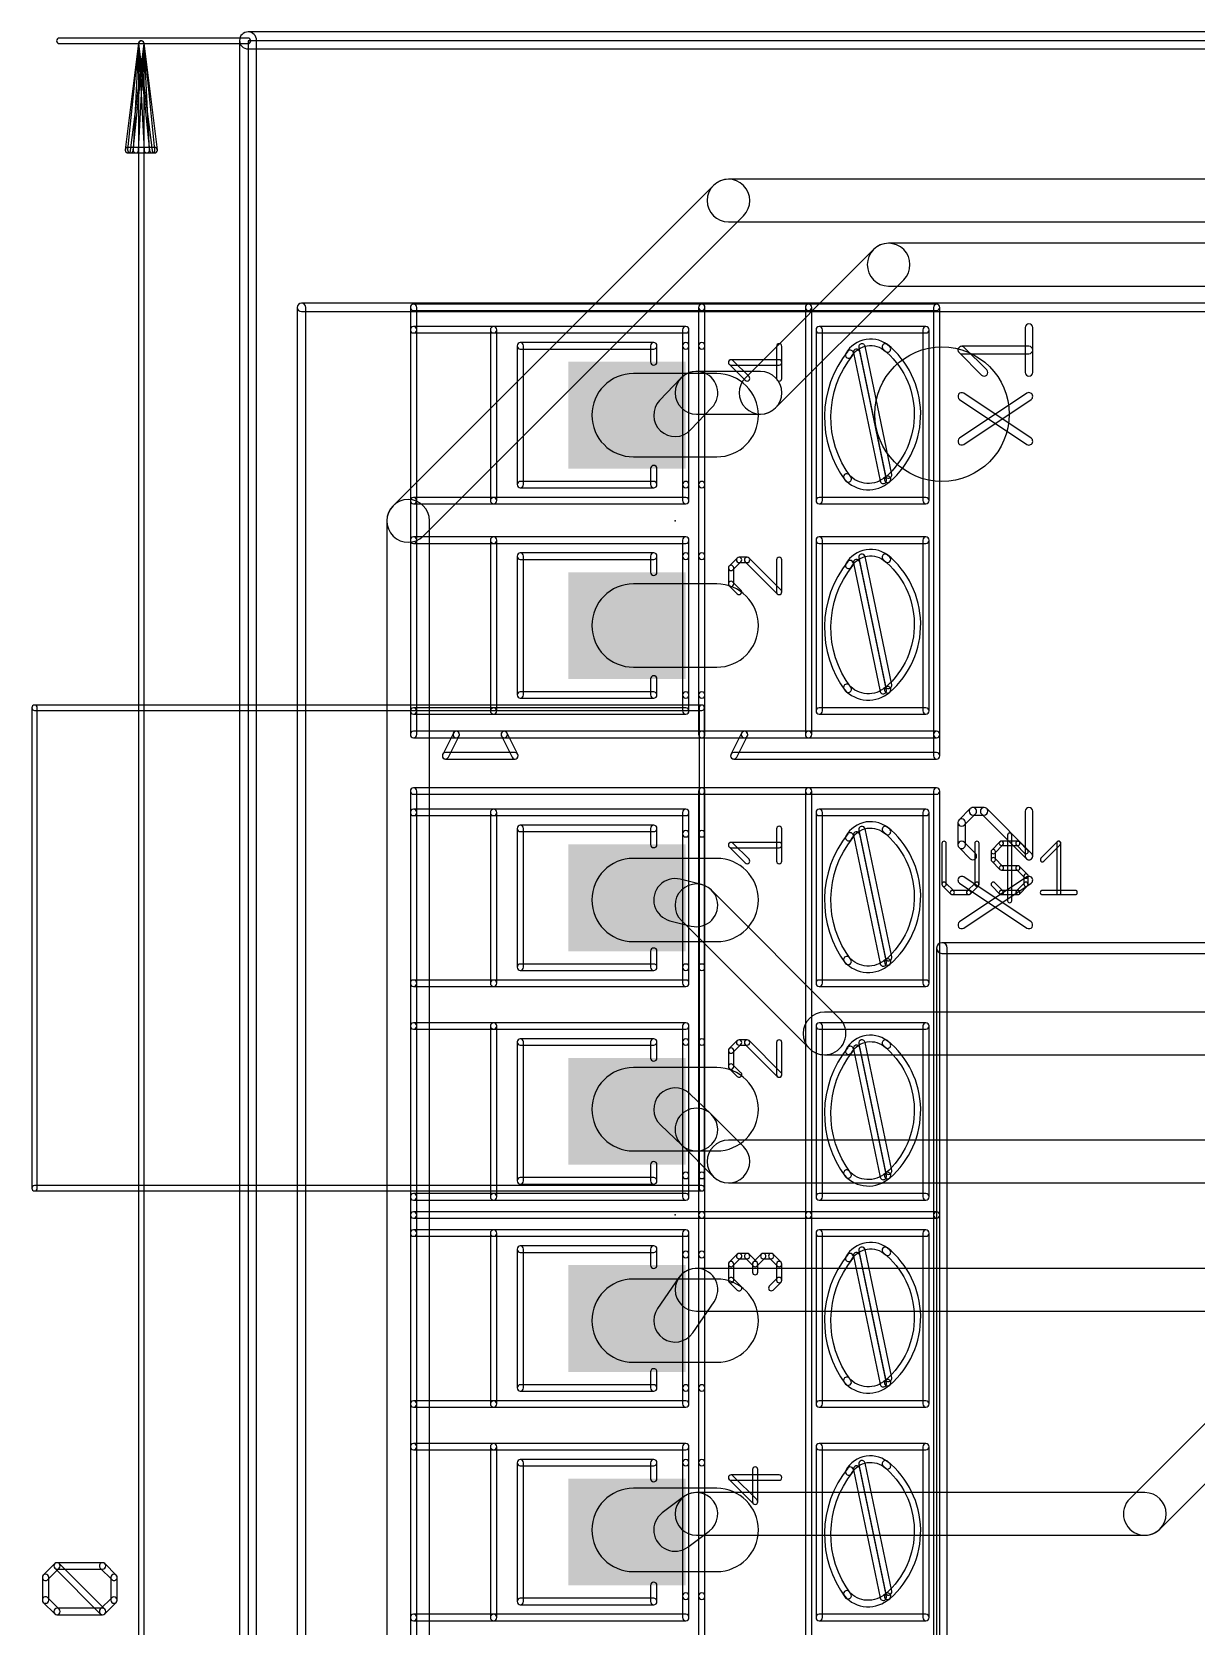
# Model space of a CAD drawing. Extents: x -5 to 106, y -6 to 80.
# Drawn here: x -5.14 to 22.56, y 42.29 to 80.21 of the extents above; entities that cross this region are included whole.
import ezdxf

# ---------------------------------------------------------------- set-up
doc = ezdxf.new("R2010")
doc.units = 0
for name, color, linetype in [('16', 174, 'CONTINUOUS'), ('17', 94, 'CONTINUOUS'), ('20', 178, 'CONTINUOUS'), ('21', 250, 'CONTINUOUS'), ('23', 178, 'CONTINUOUS'), ('25', 250, 'CONTINUOUS'), ('51', 250, 'CONTINUOUS')]:
    doc.layers.add(name, color=color, linetype=linetype)

# ---------------------------------------------------------------- blocks, each defined once
blk = doc.blocks.new('RECT')
blk.add_solid([(-0.5, -0.5), (0.5, -0.5), (-0.5, 0.5), (0.5, 0.5)])
blk = doc.blocks.new('LONGP100')
blk.add_lwpolyline([(-0.5, -0.5), (0.5, -0.5, 1), (0.5, 0.5), (-0.5, 0.5, 1)], format="xyb", close=True)

msp = doc.modelspace()

# ---------------------------------------------------------------- linework, layer by layer
at = {"layer": '16'}
for points in [[(0, 79.8068), (105.41, 79.8068, 1), (105.41, 80.2132), (0, 80.2132, 1)], [(0.2032, 0), (0.2032, 80.01, 1), (-0.2032, 80.01), (-0.2032, 0, 1)], [(11.0708, 76.5592), (3.4508, 68.9392, 1), (4.1692, 68.2208), (11.7892, 75.8408, 1)], [(44.958, 76.708), (11.43, 76.708, 1), (11.43, 75.692), (44.958, 75.692, 1)], [(14.8808, 75.0352), (11.8328, 71.9872, 1), (12.5512, 71.2688), (15.5992, 74.3168, 1)], [(42.672, 75.184), (15.24, 75.184, 1), (15.24, 74.168), (42.672, 74.168, 1)], [(10.3001, 71.9783), (9.7921, 71.4449, 1), (10.5279, 70.7443), (11.0359, 71.2777, 1)], [(12.192, 72.136), (10.668, 72.136, 1), (10.668, 71.12), (12.192, 71.12, 1)], [(3.302, 68.58), (3.302, 18.288, 1), (4.318, 18.288), (4.318, 68.58, 1)], [(10.7912, 59.9288), (10.2832, 60.0558, 1), (10.0368, 59.0702), (10.5448, 58.9432, 1)], [(10.3088, 59.0768), (13.3568, 56.0288, 1), (14.0752, 56.7472), (11.0272, 59.7952, 1)], [(13.716, 55.88), (23.622, 55.88, 1), (23.622, 56.896), (13.716, 56.896, 1)], [(21.6952, 44.5988), (31.6012, 54.5048, 1), (30.8828, 55.2232), (20.9768, 45.3172, 1)], [(11.0179, 54.4703), (10.5099, 54.9529, 1), (9.8101, 54.2163), (10.3181, 53.7337, 1)], [(10.3088, 53.7428), (11.0708, 52.9808, 1), (11.7892, 53.6992), (11.0272, 54.4612, 1)], [(11.43, 52.832), (24.384, 52.832, 1), (24.384, 53.848), (11.43, 53.848, 1)], [(10.2498, 50.5804), (9.7418, 49.8438, 1), (10.5782, 49.267), (11.0862, 50.0036, 1)], [(10.668, 49.784), (24.384, 49.784, 1), (24.384, 50.8), (10.668, 50.8, 1)], [(10.3632, 45.3644), (9.8552, 44.9834, 1), (10.4648, 44.1706), (10.9728, 44.5516, 1)], [(10.668, 44.45), (21.336, 44.45, 1), (21.336, 45.466), (10.668, 45.466, 1)]]:
    msp.add_lwpolyline(points, format="xyb", close=True, dxfattribs=at)
at = {"layer": '20'}
for p, q in [((105.08, 80), (0, 80)), ((0, 80), (0, 0))]:
    msp.add_line(p, q, dxfattribs=at)
for points in [[(0, 80.065), (-4.49, 80.065, 1), (-4.49, 79.935), (0, 79.935, 1)], [(-2.6045, 79.9431), (-2.9237, 77.4081, 1), (-2.7947, 77.3919), (-2.4755, 79.9269, 1)], [(-2.6047, 79.9416), (-2.8647, 77.4066, 1), (-2.7353, 77.3934), (-2.4753, 79.9284, 1)], [(-2.6049, 79.9383), (-2.7349, 77.4033, 1), (-2.6051, 77.3967), (-2.4751, 79.9317, 1)], [(-2.475, 0.065), (-2.475, 79.935, 1), (-2.605, 79.935), (-2.605, 0.065, 1)], [(-2.1563, 77.4081), (-2.4755, 79.9431, 1), (-2.6045, 79.9269), (-2.2853, 77.3919, 1)], [(-2.3451, 77.4033), (-2.4751, 79.9383, 1), (-2.6049, 79.9317), (-2.4749, 77.3967, 1)], [(-2.2153, 77.4066), (-2.4753, 79.9416, 1), (-2.6047, 79.9284), (-2.3447, 77.3934, 1)], [(-2.8592, 77.335), (-2.2208, 77.335, 1), (-2.2208, 77.465), (-2.8592, 77.465, 1)], [(-4.7638, 43.3972), (-4.4926, 43.6683, 1), (-4.6004, 43.7761), (-4.8716, 43.5049, 1)], [(-4.5465, 43.646), (-3.4619, 43.646, 1), (-3.4619, 43.7984), (-4.5465, 43.7984, 1)], [(-3.408, 42.6914), (-4.4926, 43.7761, 1), (-4.6004, 43.6683), (-3.5157, 42.5837, 1)], [(-3.5157, 43.6683), (-3.2446, 43.3972, 1), (-3.1368, 43.5049), (-3.408, 43.7761, 1)], [(-4.7415, 42.9087), (-4.7415, 43.4511, 1), (-4.8939, 43.4511), (-4.8939, 42.9087, 1)], [(-3.2669, 43.4511), (-3.2669, 42.9087, 1), (-3.1145, 42.9087), (-3.1145, 43.4511, 1)], [(-4.4926, 42.6914), (-4.7638, 42.9626, 1), (-4.8716, 42.8548), (-4.6004, 42.5837, 1)], [(-3.2446, 42.9626), (-3.5157, 42.6914, 1), (-3.408, 42.5837), (-3.1368, 42.8548, 1)], [(-3.4619, 42.7138), (-4.5465, 42.7138, 1), (-4.5465, 42.5614), (-3.4619, 42.5614, 1)]]:
    msp.add_lwpolyline(points, format="xyb", close=True, dxfattribs=at)
msp.add_circle((16.51, 71.12), 1.6, dxfattribs=at)
at = {"layer": '21'}
for points in [[(3.8608, 73.66), (3.8608, 73.1266, 1), (4.0132, 73.1266), (4.0132, 73.66, 1)], [(3.937, 73.5838), (10.795, 73.5838, 1), (10.795, 73.7362), (3.937, 73.7362, 1)], [(10.795, 73.5838), (13.335, 73.5838, 1), (13.335, 73.7362), (10.795, 73.7362, 1)], [(10.7188, 73.66), (10.7188, 72.7456, 1), (10.8712, 72.7456), (10.8712, 73.66, 1)], [(13.2588, 73.66), (13.2588, 63.5, 1), (13.4112, 63.5), (13.4112, 73.66, 1)], [(13.335, 73.5838), (16.383, 73.5838, 1), (16.383, 73.7362), (13.335, 73.7362, 1)], [(16.4592, 63.5), (16.4592, 73.66, 1), (16.3068, 73.66), (16.3068, 63.5, 1)], [(3.8608, 73.1266), (3.8608, 69.0626, 1), (4.0132, 69.0626), (4.0132, 73.1266, 1)], [(5.842, 73.2028), (3.937, 73.2028, 1), (3.937, 73.0504), (5.842, 73.0504, 1)], [(10.414, 73.2028), (5.842, 73.2028, 1), (5.842, 73.0504), (10.414, 73.0504, 1)], [(5.9182, 69.0626), (5.9182, 73.1266, 1), (5.7658, 73.1266), (5.7658, 69.0626, 1)], [(10.3378, 73.1266), (10.3378, 72.7456, 1), (10.4902, 72.7456), (10.4902, 73.1266, 1)], [(13.6652, 69.0626), (13.6652, 73.1266, 1), (13.5128, 73.1266), (13.5128, 69.0626, 1)], [(13.589, 73.0504), (16.129, 73.0504, 1), (16.129, 73.2028), (13.589, 73.2028, 1)], [(16.2052, 69.0626), (16.2052, 73.1266, 1), (16.0528, 73.1266), (16.0528, 69.0626, 1)], [(6.5532, 69.4436), (6.5532, 72.7456, 1), (6.4008, 72.7456), (6.4008, 69.4436, 1)], [(6.477, 72.6694), (9.652, 72.6694, 1), (9.652, 72.8218), (6.477, 72.8218, 1)], [(15.1624, 72.6139, 1), (15.2668, 72.7249, 0.4889), (14.2231, 72.5627, 1), (14.3563, 72.4887, -0.4889)], [(12.7, 71.9699), (12.7, 72.7326, 1), (12.573, 72.7326), (12.573, 71.9699, 1)], [(14.3851, 72.5202, 1), (14.2661, 72.6154, 0.342), (14.2178, 69.5343, 1), (14.3398, 69.6257, -0.342)], [(14.4034, 72.5777), (15.0384, 69.5297, 1), (15.1876, 69.5607), (14.5526, 72.6087, 1)], [(14.5304, 72.7047), (15.1654, 69.6567, 1), (15.3146, 69.6877), (14.6796, 72.7357, 1)], [(15.1688, 69.6233, 1), (15.2688, 69.5083, 0.4664), (15.2117, 72.7794, 1), (15.1159, 72.661, -0.4664)], [(11.9188, 72.0148), (11.5374, 72.3961, 1), (11.4476, 72.3063), (11.8289, 71.925, 1)], [(11.4925, 72.2877), (12.6365, 72.2877, 1), (12.6365, 72.4147), (11.4925, 72.4147, 1)], [(6.477, 69.3674), (9.652, 69.3674, 1), (9.652, 69.5198), (6.477, 69.5198, 1)], [(10.4902, 69.0626), (10.4902, 69.4436, 1), (10.3378, 69.4436), (10.3378, 69.0626, 1)], [(10.7188, 69.4436), (10.7188, 67.7418, 1), (10.8712, 67.7418), (10.8712, 69.4436, 1)], [(14.302, 69.6768, 1), (14.1878, 69.576, 0.4171), (15.2655, 69.5141, 1), (15.1635, 69.6273, -0.4171)], [(3.937, 68.9864), (5.842, 68.9864, 1), (5.842, 69.1388), (3.937, 69.1388, 1)], [(3.8608, 69.0626), (3.8608, 68.1228, 1), (4.0132, 68.1228), (4.0132, 69.0626, 1)], [(5.842, 68.9864), (10.414, 68.9864, 1), (10.414, 69.1388), (5.842, 69.1388, 1)], [(13.589, 68.9864), (16.129, 68.9864, 1), (16.129, 69.1388), (13.589, 69.1388, 1)], [(3.937, 68.0466), (5.842, 68.0466, 1), (5.842, 68.199), (3.937, 68.199, 1)], [(3.8608, 68.1228), (3.8608, 64.0588, 1), (4.0132, 64.0588), (4.0132, 68.1228, 1)], [(5.7658, 68.1228), (5.7658, 64.0588, 1), (5.9182, 64.0588), (5.9182, 68.1228, 1)], [(5.842, 68.0466), (10.414, 68.0466, 1), (10.414, 68.199), (5.842, 68.199, 1)], [(10.3378, 68.1228), (10.3378, 67.7418, 1), (10.4902, 67.7418), (10.4902, 68.1228, 1)], [(13.589, 68.0466), (16.129, 68.0466, 1), (16.129, 68.199), (13.589, 68.199, 1)], [(13.6652, 64.0588), (13.6652, 68.1228, 1), (13.5128, 68.1228), (13.5128, 64.0588, 1)], [(15.1624, 67.6101, 1), (15.2668, 67.7211, 0.4889), (14.2231, 67.5589, 1), (14.3563, 67.4849, -0.4889)], [(16.0528, 68.1228), (16.0528, 64.0588, 1), (16.2052, 64.0588), (16.2052, 68.1228, 1)], [(6.5532, 64.4398), (6.5532, 67.7418, 1), (6.4008, 67.7418), (6.4008, 64.4398, 1)], [(6.477, 67.6656), (9.652, 67.6656, 1), (9.652, 67.818), (6.477, 67.818, 1)], [(11.6383, 67.6975), (11.4476, 67.5068, 1), (11.5374, 67.417), (11.7281, 67.6077, 1)], [(11.429, 67.4619), (11.429, 67.0806, 1), (11.556, 67.0806), (11.556, 67.4619, 1)], [(11.8739, 67.7161), (11.6832, 67.7161, 1), (11.6832, 67.5891), (11.8739, 67.5891, 1)], [(12.6814, 66.9348), (11.9188, 67.6975, 1), (11.8289, 67.6077), (12.5916, 66.845, 1)], [(12.573, 67.6526), (12.573, 66.8899, 1), (12.7, 66.8899), (12.7, 67.6526, 1)], [(14.3851, 67.5164, 1), (14.2661, 67.6116, 0.342), (14.2179, 64.5305, 1), (14.3399, 64.6219, -0.342)], [(14.4034, 67.5739), (15.0384, 64.5259, 1), (15.1876, 64.5569), (14.5526, 67.6049, 1)], [(14.5304, 67.7009), (15.1654, 64.6529, 1), (15.3146, 64.6839), (14.6796, 67.7319, 1)], [(15.1686, 64.6197, 1), (15.2686, 64.5047, 0.4664), (15.2117, 67.7756, 1), (15.1159, 67.6572, -0.4664)], [(11.4476, 67.0357), (11.6383, 66.845, 1), (11.7281, 66.9348), (11.5374, 67.1255, 1)], [(6.477, 64.3636), (9.652, 64.3636, 1), (9.652, 64.516), (6.477, 64.516, 1)], [(10.4902, 64.0588), (10.4902, 64.4398, 1), (10.3378, 64.4398), (10.3378, 64.0588, 1)], [(10.8712, 63.5), (10.8712, 64.4398, 1), (10.7188, 64.4398), (10.7188, 63.5, 1)], [(14.302, 64.673, 1), (14.1878, 64.5722, 0.4171), (15.2655, 64.5103, 1), (15.1635, 64.6235, -0.4171)], [(3.8608, 64.0588), (3.8608, 63.5, 1), (4.0132, 63.5), (4.0132, 64.0588, 1)], [(5.842, 64.135), (3.937, 64.135, 1), (3.937, 63.9826), (5.842, 63.9826, 1)], [(10.414, 64.135), (5.842, 64.135, 1), (5.842, 63.9826), (10.414, 63.9826, 1)], [(16.129, 64.135), (13.589, 64.135, 1), (13.589, 63.9826), (16.129, 63.9826, 1)], [(4.953, 63.5762), (3.937, 63.5762, 1), (3.937, 63.4238), (4.953, 63.4238, 1)], [(4.7672, 62.9579), (5.0212, 63.4659, 1), (4.8848, 63.5341), (4.6308, 63.0261, 1)], [(6.096, 63.5762), (4.953, 63.5762, 1), (4.953, 63.4238), (6.096, 63.4238, 1)], [(6.4182, 63.0261), (6.1642, 63.5341, 1), (6.0278, 63.4659), (6.2818, 62.9579, 1)], [(10.795, 63.5762), (6.096, 63.5762, 1), (6.096, 63.4238), (10.795, 63.4238, 1)], [(11.811, 63.5762), (10.795, 63.5762, 1), (10.795, 63.4238), (11.811, 63.4238, 1)], [(11.6252, 62.9579), (11.8792, 63.4659, 1), (11.7428, 63.5341), (11.4888, 63.0261, 1)], [(13.335, 63.5762), (11.811, 63.5762, 1), (11.811, 63.4238), (13.335, 63.4238, 1)], [(16.383, 63.5762), (13.335, 63.5762, 1), (13.335, 63.4238), (16.383, 63.4238, 1)], [(16.3068, 63.5), (16.3068, 62.992, 1), (16.4592, 62.992), (16.4592, 63.5, 1)], [(6.35, 63.0682), (4.699, 63.0682, 1), (4.699, 62.9158), (6.35, 62.9158, 1)], [(16.383, 63.0682), (11.557, 63.0682, 1), (11.557, 62.9158), (16.383, 62.9158, 1)], [(3.8608, 62.1538), (3.8608, 61.6458, 1), (4.0132, 61.6458), (4.0132, 62.1538, 1)], [(3.937, 62.0776), (10.795, 62.0776, 1), (10.795, 62.23), (3.937, 62.23, 1)], [(10.795, 62.0776), (13.335, 62.0776, 1), (13.335, 62.23), (10.795, 62.23, 1)], [(10.7188, 62.1538), (10.7188, 61.1378, 1), (10.8712, 61.1378), (10.8712, 62.1538, 1)], [(13.2588, 62.1538), (13.2588, 52.07, 1), (13.4112, 52.07), (13.4112, 62.1538, 1)], [(13.335, 62.0776), (16.383, 62.0776, 1), (16.383, 62.23), (13.335, 62.23, 1)], [(16.3068, 62.1538), (16.3068, 52.07, 1), (16.4592, 52.07), (16.4592, 62.1538, 1)], [(3.8608, 61.6458), (3.8608, 57.5818, 1), (4.0132, 57.5818), (4.0132, 61.6458, 1)], [(5.842, 61.722), (3.937, 61.722, 1), (3.937, 61.5696), (5.842, 61.5696, 1)], [(10.414, 61.722), (5.842, 61.722, 1), (5.842, 61.5696), (10.414, 61.5696, 1)], [(5.9182, 57.5818), (5.9182, 61.6458, 1), (5.7658, 61.6458), (5.7658, 57.5818, 1)], [(10.3378, 61.6458), (10.3378, 61.1378, 1), (10.4902, 61.1378), (10.4902, 61.6458, 1)], [(13.6652, 57.5818), (13.6652, 61.6458, 1), (13.5128, 61.6458), (13.5128, 57.5818, 1)], [(13.589, 61.5696), (16.129, 61.5696, 1), (16.129, 61.722), (13.589, 61.722, 1)], [(16.2052, 57.5818), (16.2052, 61.6458, 1), (16.0528, 61.6458), (16.0528, 57.5818, 1)], [(6.5532, 57.9628), (6.5532, 61.2648, 1), (6.4008, 61.2648), (6.4008, 57.9628, 1)], [(6.477, 61.1886), (9.652, 61.1886, 1), (9.652, 61.341), (6.477, 61.341, 1)], [(12.7, 60.4891), (12.7, 61.2518, 1), (12.573, 61.2518), (12.573, 60.4891, 1)], [(14.3851, 61.0394, 1), (14.2661, 61.1346, 0.342), (14.2178, 58.0535, 1), (14.3398, 58.1449, -0.342)], [(15.1624, 61.1331, 1), (15.2668, 61.2441, 0.4889), (14.2231, 61.0819, 1), (14.3563, 61.0079, -0.4889)], [(14.4034, 61.0969), (15.0384, 58.0489, 1), (15.1876, 58.0799), (14.5526, 61.1279, 1)], [(14.5304, 61.2239), (15.1654, 58.1759, 1), (15.3146, 58.2069), (14.6796, 61.2549, 1)], [(15.1688, 58.1425, 1), (15.2688, 58.0275, 0.4664), (15.2117, 61.2986, 1), (15.1159, 61.1802, -0.4664)], [(11.9188, 60.534), (11.5374, 60.9153, 1), (11.4476, 60.8255), (11.8289, 60.4442, 1)], [(11.4925, 60.8069), (12.6365, 60.8069, 1), (12.6365, 60.9339), (11.4925, 60.9339, 1)], [(16.383, 58.42), (16.383, 38.1, 1), (16.637, 38.1), (16.637, 58.42, 1)], [(64.77, 58.547), (16.51, 58.547, 1), (16.51, 58.293), (64.77, 58.293, 1)], [(6.477, 57.8866), (9.652, 57.8866, 1), (9.652, 58.039), (6.477, 58.039, 1)], [(10.4902, 57.5818), (10.4902, 57.9628, 1), (10.3378, 57.9628), (10.3378, 57.5818, 1)], [(10.7188, 57.9628), (10.7188, 56.1848, 1), (10.8712, 56.1848), (10.8712, 57.9628, 1)], [(14.302, 58.196, 1), (14.1878, 58.0952, 0.4171), (15.2655, 58.0333, 1), (15.1635, 58.1465, -0.4171)], [(3.937, 57.5056), (5.842, 57.5056, 1), (5.842, 57.658), (3.937, 57.658, 1)], [(3.8608, 57.5818), (3.8608, 56.5658, 1), (4.0132, 56.5658), (4.0132, 57.5818, 1)], [(5.842, 57.5056), (10.414, 57.5056, 1), (10.414, 57.658), (5.842, 57.658, 1)], [(13.589, 57.5056), (16.129, 57.5056, 1), (16.129, 57.658), (13.589, 57.658, 1)], [(3.937, 56.4896), (5.842, 56.4896, 1), (5.842, 56.642), (3.937, 56.642, 1)], [(3.8608, 56.5658), (3.8608, 52.5018, 1), (4.0132, 52.5018), (4.0132, 56.5658, 1)], [(5.7658, 56.5658), (5.7658, 52.5018, 1), (5.9182, 52.5018), (5.9182, 56.5658, 1)], [(5.842, 56.4896), (10.414, 56.4896, 1), (10.414, 56.642), (5.842, 56.642, 1)], [(10.3378, 56.5658), (10.3378, 56.1848, 1), (10.4902, 56.1848), (10.4902, 56.5658, 1)], [(13.589, 56.4896), (16.129, 56.4896, 1), (16.129, 56.642), (13.589, 56.642, 1)], [(13.6652, 52.5018), (13.6652, 56.5658, 1), (13.5128, 56.5658), (13.5128, 52.5018, 1)], [(16.0528, 56.5658), (16.0528, 52.5018, 1), (16.2052, 52.5018), (16.2052, 56.5658, 1)], [(6.5532, 52.8828), (6.5532, 56.1848, 1), (6.4008, 56.1848), (6.4008, 52.8828, 1)], [(6.477, 56.1086), (9.652, 56.1086, 1), (9.652, 56.261), (6.477, 56.261, 1)], [(11.6383, 56.2167), (11.4476, 56.026, 1), (11.5374, 55.9362), (11.7281, 56.1269, 1)], [(11.8739, 56.2353), (11.6832, 56.2353, 1), (11.6832, 56.1083), (11.8739, 56.1083, 1)], [(12.6814, 55.454), (11.9188, 56.2167, 1), (11.8289, 56.1269), (12.5916, 55.3642, 1)], [(12.573, 56.1718), (12.573, 55.4091, 1), (12.7, 55.4091), (12.7, 56.1718, 1)], [(15.1624, 56.0531, 1), (15.2668, 56.1641, 0.4889), (14.2231, 56.0019, 1), (14.3563, 55.9279, -0.4889)], [(14.5304, 56.1439), (15.1654, 53.0959, 1), (15.3146, 53.1269), (14.6796, 56.1749, 1)], [(15.1688, 53.0625, 1), (15.2688, 52.9475, 0.4664), (15.2117, 56.2186, 1), (15.1159, 56.1002, -0.4664)], [(11.429, 55.9811), (11.429, 55.5998, 1), (11.556, 55.5998), (11.556, 55.9811, 1)], [(14.3851, 55.9594, 1), (14.2661, 56.0546, 0.342), (14.2178, 52.9735, 1), (14.3398, 53.0649, -0.342)], [(14.4034, 56.0169), (15.0384, 52.9689, 1), (15.1876, 52.9999), (14.5526, 56.0479, 1)], [(11.4476, 55.5549), (11.6383, 55.3642, 1), (11.7281, 55.454), (11.5374, 55.6447, 1)], [(14.302, 53.116, 1), (14.1878, 53.0152, 0.4171), (15.2655, 52.9533, 1), (15.1635, 53.0665, -0.4171)], [(6.477, 52.8066), (9.652, 52.8066, 1), (9.652, 52.959), (6.477, 52.959, 1)], [(10.4902, 52.5018), (10.4902, 53.0098, 1), (10.3378, 53.0098), (10.3378, 52.5018, 1)], [(10.8712, 52.07), (10.8712, 53.0098, 1), (10.7188, 53.0098), (10.7188, 52.07, 1)], [(3.8608, 52.5018), (3.8608, 52.07, 1), (4.0132, 52.07), (4.0132, 52.5018, 1)], [(5.842, 52.578), (3.937, 52.578, 1), (3.937, 52.4256), (5.842, 52.4256, 1)], [(10.414, 52.578), (5.842, 52.578, 1), (5.842, 52.4256), (10.414, 52.4256, 1)], [(16.129, 52.578), (13.589, 52.578, 1), (13.589, 52.4256), (16.129, 52.4256, 1)], [(3.937, 51.9938), (10.795, 51.9938, 1), (10.795, 52.1462), (3.937, 52.1462, 1)], [(3.8608, 52.07), (3.8608, 51.6382, 1), (4.0132, 51.6382), (4.0132, 52.07, 1)], [(10.795, 51.9938), (13.335, 51.9938, 1), (13.335, 52.1462), (10.795, 52.1462, 1)], [(10.7188, 52.07), (10.7188, 51.1302, 1), (10.8712, 51.1302), (10.8712, 52.07, 1)], [(13.2588, 52.07), (13.2588, 41.9862, 1), (13.4112, 41.9862), (13.4112, 52.07, 1)], [(13.335, 51.9938), (16.383, 51.9938, 1), (16.383, 52.1462), (13.335, 52.1462, 1)], [(16.4592, 41.9862), (16.4592, 52.07, 1), (16.3068, 52.07), (16.3068, 41.9862, 1)], [(3.8608, 51.6382), (3.8608, 47.5742, 1), (4.0132, 47.5742), (4.0132, 51.6382, 1)], [(5.842, 51.7144), (3.937, 51.7144, 1), (3.937, 51.562), (5.842, 51.562, 1)], [(10.414, 51.7144), (5.842, 51.7144, 1), (5.842, 51.562), (10.414, 51.562, 1)], [(5.9182, 47.5742), (5.9182, 51.6382, 1), (5.7658, 51.6382), (5.7658, 47.5742, 1)], [(10.3378, 51.6382), (10.3378, 51.1302, 1), (10.4902, 51.1302), (10.4902, 51.6382, 1)], [(13.6652, 47.5742), (13.6652, 51.6382, 1), (13.5128, 51.6382), (13.5128, 47.5742, 1)], [(13.589, 51.562), (16.129, 51.562, 1), (16.129, 51.7144), (13.589, 51.7144, 1)], [(16.2052, 47.5742), (16.2052, 51.6382, 1), (16.0528, 51.6382), (16.0528, 47.5742, 1)], [(6.5532, 47.9552), (6.5532, 51.2572, 1), (6.4008, 51.2572), (6.4008, 47.9552, 1)], [(6.477, 51.181), (9.652, 51.181, 1), (9.652, 51.3334), (6.477, 51.3334, 1)], [(15.1624, 51.1255, 1), (15.2668, 51.2365, 0.4889), (14.2231, 51.0743, 1), (14.3563, 51.0003, -0.4889)], [(14.5304, 51.2163), (15.1654, 48.1683, 1), (15.3146, 48.1993), (14.6796, 51.2473, 1)], [(15.1686, 48.1351, 1), (15.2686, 48.0201, 0.4664), (15.2117, 51.291, 1), (15.1159, 51.1726, -0.4664)], [(11.5374, 50.8562), (11.7281, 51.0469, 1), (11.6383, 51.1367), (11.4476, 50.946, 1)], [(11.556, 50.5198), (11.556, 50.9011, 1), (11.429, 50.9011), (11.429, 50.5198, 1)], [(11.6832, 51.0283), (11.8739, 51.0283, 1), (11.8739, 51.1553), (11.6832, 51.1553, 1)], [(11.8289, 51.0469), (12.0196, 50.8562, 1), (12.1094, 50.946), (11.9188, 51.1367, 1)], [(12.1094, 50.8562), (12.3001, 51.0469, 1), (12.2103, 51.1367), (12.0196, 50.946, 1)], [(12.001, 50.9011), (12.001, 50.7104, 1), (12.128, 50.7104), (12.128, 50.9011, 1)], [(12.2552, 51.0283), (12.4458, 51.0283, 1), (12.4458, 51.1553), (12.2552, 51.1553, 1)], [(12.4009, 51.0469), (12.5916, 50.8562, 1), (12.6814, 50.946), (12.4907, 51.1367, 1)], [(12.573, 50.9011), (12.573, 50.5198, 1), (12.7, 50.5198), (12.7, 50.9011, 1)], [(14.3851, 51.0318, 1), (14.2661, 51.127, 0.342), (14.2179, 48.0459, 1), (14.3399, 48.1373, -0.342)], [(14.4034, 51.0893), (15.0384, 48.0413, 1), (15.1876, 48.0723), (14.5526, 51.1203, 1)], [(11.7281, 50.374), (11.5374, 50.5647, 1), (11.4476, 50.4749), (11.6383, 50.2842, 1)], [(12.5916, 50.5647), (12.4009, 50.374, 1), (12.4907, 50.2842), (12.6814, 50.4749, 1)], [(14.302, 48.1884, 1), (14.1878, 48.0876, 0.4171), (15.2655, 48.0257, 1), (15.1635, 48.1389, -0.4171)], [(6.477, 47.879), (9.652, 47.879, 1), (9.652, 48.0314), (6.477, 48.0314, 1)], [(10.4902, 47.5742), (10.4902, 47.9552, 1), (10.3378, 47.9552), (10.3378, 47.5742, 1)], [(10.7188, 47.9552), (10.7188, 46.1772, 1), (10.8712, 46.1772), (10.8712, 47.9552, 1)], [(3.937, 47.498), (5.842, 47.498, 1), (5.842, 47.6504), (3.937, 47.6504, 1)], [(3.8608, 47.5742), (3.8608, 46.5582, 1), (4.0132, 46.5582), (4.0132, 47.5742, 1)], [(5.842, 47.498), (10.414, 47.498, 1), (10.414, 47.6504), (5.842, 47.6504, 1)], [(13.589, 47.498), (16.129, 47.498, 1), (16.129, 47.6504), (13.589, 47.6504, 1)], [(3.937, 46.482), (5.842, 46.482, 1), (5.842, 46.6344), (3.937, 46.6344, 1)], [(3.8608, 46.5582), (3.8608, 42.4942, 1), (4.0132, 42.4942), (4.0132, 46.5582, 1)], [(5.7658, 46.5582), (5.7658, 42.4942, 1), (5.9182, 42.4942), (5.9182, 46.5582, 1)], [(5.842, 46.482), (10.414, 46.482, 1), (10.414, 46.6344), (5.842, 46.6344, 1)], [(10.3378, 46.5582), (10.3378, 46.1772, 1), (10.4902, 46.1772), (10.4902, 46.5582, 1)], [(13.589, 46.482), (16.129, 46.482, 1), (16.129, 46.6344), (13.589, 46.6344, 1)], [(13.6652, 42.4942), (13.6652, 46.5582, 1), (13.5128, 46.5582), (13.5128, 42.4942, 1)], [(15.1624, 46.0455, 1), (15.2668, 46.1565, 0.4889), (14.2231, 45.9943, 1), (14.3563, 45.9203, -0.4889)], [(16.0528, 46.5582), (16.0528, 42.4942, 1), (16.2052, 42.4942), (16.2052, 46.5582, 1)], [(6.5532, 42.8752), (6.5532, 46.1772, 1), (6.4008, 46.1772), (6.4008, 42.8752, 1)], [(6.477, 46.101), (9.652, 46.101, 1), (9.652, 46.2534), (6.477, 46.2534, 1)], [(12.128, 45.2491), (12.128, 46.0118, 1), (12.001, 46.0118), (12.001, 45.2491, 1)], [(14.3851, 45.9518, 1), (14.2661, 46.047, 0.342), (14.2179, 42.9659, 1), (14.3399, 43.0573, -0.342)], [(14.4034, 46.0093), (15.0384, 42.9613, 1), (15.1876, 42.9923), (14.5526, 46.0403, 1)], [(14.5304, 46.1363), (15.1654, 43.0883, 1), (15.3146, 43.1193), (14.6796, 46.1673, 1)], [(15.1686, 43.0551, 1), (15.2686, 42.9401, 0.4664), (15.2117, 46.211, 1), (15.1159, 46.0926, -0.4664)], [(12.6365, 45.8846), (11.4925, 45.8846, 1), (11.4925, 45.7576), (12.6365, 45.7576, 1)], [(11.4476, 45.7762), (12.0196, 45.2042, 1), (12.1094, 45.294), (11.5374, 45.866, 1)], [(6.477, 42.799), (9.652, 42.799, 1), (9.652, 42.9514), (6.477, 42.9514, 1)], [(10.4902, 42.4942), (10.4902, 43.0022, 1), (10.3378, 43.0022), (10.3378, 42.4942, 1)], [(10.8712, 41.9862), (10.8712, 43.0022, 1), (10.7188, 43.0022), (10.7188, 41.9862, 1)], [(14.302, 43.1084, 1), (14.1878, 43.0076, 0.4171), (15.2655, 42.9457, 1), (15.1635, 43.0589, -0.4171)], [(3.8608, 42.4942), (3.8608, 41.9862, 1), (4.0132, 41.9862), (4.0132, 42.4942, 1)], [(5.842, 42.5704), (3.937, 42.5704, 1), (3.937, 42.418), (5.842, 42.418, 1)], [(10.414, 42.5704), (5.842, 42.5704, 1), (5.842, 42.418), (10.414, 42.418, 1)], [(16.129, 42.5704), (13.589, 42.5704, 1), (13.589, 42.418), (16.129, 42.418, 1)]]:
    msp.add_lwpolyline(points, format="xyb", close=True, dxfattribs=at)
at = {"layer": '23'}
for p in [(10.16, 68.58), (10.16, 52.07)]:
    msp.add_point(p, dxfattribs=at)
at = {"layer": '25'}
for points in [[(18.669, 72.1117), (18.669, 73.1795, 1), (18.4912, 73.1795), (18.4912, 72.1117, 1)], [(17.5752, 72.1746), (17.0414, 72.7085, 1), (16.9157, 72.5827), (17.4495, 72.0489, 1)], [(16.9785, 72.5567), (18.5801, 72.5567, 1), (18.5801, 72.7345), (16.9785, 72.7345, 1)], [(17.0278, 70.4006), (18.6294, 71.4683, 1), (18.5308, 71.6163), (16.9292, 70.5486, 1)], [(16.9292, 71.4683), (18.5308, 70.4006, 1), (18.6294, 70.5486), (17.0278, 71.6163, 1)], [(16.8896, 61.4063), (16.8896, 60.8725, 1), (17.0674, 60.8725), (17.0674, 61.4063, 1)], [(17.1826, 61.7361), (16.9157, 61.4692, 1), (17.0414, 61.3435), (17.3083, 61.6104, 1)], [(17.5124, 61.7622), (17.2455, 61.7622, 1), (17.2455, 61.5844), (17.5124, 61.5844, 1)], [(18.643, 60.6684), (17.5752, 61.7361, 1), (17.4495, 61.6104), (18.5172, 60.5427, 1)], [(18.4912, 61.6733), (18.4912, 60.6055, 1), (18.669, 60.6055), (18.669, 61.6733, 1)], [(18.0692, 61.1051), (18.0692, 59.5459, 1), (18.1708, 59.5459), (18.1708, 61.1051, 1)], [(16.51, 60.9102), (16.51, 59.9357, 1), (16.6116, 59.9357), (16.6116, 60.9102, 1)], [(16.9157, 60.8096), (17.1826, 60.5427, 1), (17.3083, 60.6684), (17.0414, 60.9353, 1)], [(17.3912, 59.9357), (17.3912, 60.9102, 1), (17.2896, 60.9102), (17.2896, 59.9357, 1)], [(17.7661, 60.6794), (17.961, 60.8743, 1), (17.8892, 60.9461), (17.6943, 60.7512, 1)], [(17.781, 60.5204), (17.781, 60.7153, 1), (17.6794, 60.7153), (17.6794, 60.5204, 1)], [(17.9251, 60.8594), (18.3149, 60.8594, 1), (18.3149, 60.961), (17.9251, 60.961, 1)], [(18.279, 60.8743), (18.4739, 60.6794, 1), (18.5457, 60.7512), (18.3508, 60.9461, 1)], [(18.9355, 60.4845), (19.3253, 60.8743, 1), (19.2535, 60.9461), (18.8637, 60.5563, 1)], [(19.2386, 60.9102), (19.2386, 59.7408, 1), (19.3402, 59.7408), (19.3402, 60.9102, 1)], [(17.961, 60.3614), (17.7661, 60.5563, 1), (17.6943, 60.4845), (17.8892, 60.2896, 1)], [(18.3149, 60.3763), (17.9251, 60.3763, 1), (17.9251, 60.2747), (18.3149, 60.2747, 1)], [(18.5457, 60.1665), (18.3508, 60.3614, 1), (18.279, 60.2896), (18.4739, 60.0947, 1)], [(16.5249, 59.8998), (16.7198, 59.7049, 1), (16.7916, 59.7767), (16.5967, 59.9716, 1)], [(17.0278, 58.8944), (18.6294, 59.9621, 1), (18.5308, 60.1101), (16.9292, 59.0424, 1)], [(16.9292, 59.9621), (18.5308, 58.8944, 1), (18.6294, 59.0424), (17.0278, 60.1101, 1)], [(17.1814, 59.7049), (17.3763, 59.8998, 1), (17.3045, 59.9716), (17.1096, 59.7767, 1)], [(17.6943, 59.8998), (17.8892, 59.7049, 1), (17.961, 59.7767), (17.7661, 59.9716, 1)], [(18.3508, 59.7049), (18.5457, 59.8998, 1), (18.4739, 59.9716), (18.279, 59.7767, 1)], [(18.5606, 59.9357), (18.5606, 60.1306, 1), (18.459, 60.1306), (18.459, 59.9357, 1)], [(16.7557, 59.69), (17.1455, 59.69, 1), (17.1455, 59.7916), (16.7557, 59.7916, 1)], [(17.9251, 59.69), (18.3149, 59.69, 1), (18.3149, 59.7916), (17.9251, 59.7916, 1)], [(18.8996, 59.69), (19.6792, 59.69, 1), (19.6792, 59.7916), (18.8996, 59.7916, 1)]]:
    msp.add_lwpolyline(points, format="xyb", close=True, dxfattribs=at)
at = {"layer": '51'}
for points in [[(1.27, 73.5584), (97.79, 73.5584, 1), (97.79, 73.7616), (1.27, 73.7616, 1)], [(1.3716, 20.32), (1.3716, 73.66, 1), (1.1684, 73.66), (1.1684, 20.32, 1)], [(9.5758, 72.7456), (9.5758, 72.3646, 1), (9.7282, 72.3646), (9.7282, 72.7456, 1)], [(10.4902, 69.4436), (10.4902, 72.7456, 1), (10.3378, 72.7456), (10.3378, 69.4436, 1)], [(10.7188, 72.7456), (10.7188, 69.4436, 1), (10.8712, 69.4436), (10.8712, 72.7456, 1)], [(9.7282, 69.4436), (9.7282, 69.8246, 1), (9.5758, 69.8246), (9.5758, 69.4436, 1)], [(9.5758, 67.7418), (9.5758, 67.3608, 1), (9.7282, 67.3608), (9.7282, 67.7418, 1)], [(10.3378, 67.7418), (10.3378, 64.4398, 1), (10.4902, 64.4398), (10.4902, 67.7418, 1)], [(10.8712, 64.4398), (10.8712, 67.7418, 1), (10.7188, 67.7418), (10.7188, 64.4398, 1)], [(9.7282, 64.4398), (9.7282, 64.8208, 1), (9.5758, 64.8208), (9.5758, 64.4398, 1)], [(10.795, 64.1985), (-5.08, 64.1985, 1), (-5.08, 64.0715), (10.795, 64.0715, 1)], [(-5.1435, 64.135), (-5.1435, 52.705, 1), (-5.0165, 52.705), (-5.0165, 64.135, 1)], [(10.8585, 52.705), (10.8585, 64.135, 1), (10.7315, 64.135), (10.7315, 52.705, 1)], [(9.5758, 61.2648), (9.5758, 60.8838, 1), (9.7282, 60.8838), (9.7282, 61.2648, 1)], [(10.4902, 57.9628), (10.4902, 61.1378, 1), (10.3378, 61.1378), (10.3378, 57.9628, 1)], [(10.7188, 61.1378), (10.7188, 57.9628, 1), (10.8712, 57.9628), (10.8712, 61.1378, 1)], [(9.7282, 57.9628), (9.7282, 58.3438, 1), (9.5758, 58.3438), (9.5758, 57.9628, 1)], [(9.5758, 56.1848), (9.5758, 55.8038, 1), (9.7282, 55.8038), (9.7282, 56.1848, 1)], [(10.3378, 56.1848), (10.3378, 53.0098, 1), (10.4902, 53.0098), (10.4902, 56.1848, 1)], [(10.8712, 53.0098), (10.8712, 56.1848, 1), (10.7188, 56.1848), (10.7188, 53.0098, 1)], [(9.7282, 52.8828), (9.7282, 53.2638, 1), (9.5758, 53.2638), (9.5758, 52.8828, 1)], [(-5.08, 52.6415), (10.795, 52.6415, 1), (10.795, 52.7685), (-5.08, 52.7685, 1)], [(9.5758, 51.2572), (9.5758, 50.8762, 1), (9.7282, 50.8762), (9.7282, 51.2572, 1)], [(10.4902, 47.9552), (10.4902, 51.1302, 1), (10.3378, 51.1302), (10.3378, 47.9552, 1)], [(10.7188, 51.1302), (10.7188, 47.9552, 1), (10.8712, 47.9552), (10.8712, 51.1302, 1)], [(9.7282, 47.9552), (9.7282, 48.3362, 1), (9.5758, 48.3362), (9.5758, 47.9552, 1)], [(9.5758, 46.1772), (9.5758, 45.7962, 1), (9.7282, 45.7962), (9.7282, 46.1772, 1)], [(10.3378, 46.1772), (10.3378, 43.0022, 1), (10.4902, 43.0022), (10.4902, 46.1772, 1)], [(10.8712, 43.0022), (10.8712, 46.1772, 1), (10.7188, 46.1772), (10.7188, 43.0022, 1)], [(9.7282, 42.8752), (9.7282, 43.2562, 1), (9.5758, 43.2562), (9.5758, 42.8752, 1)]]:
    msp.add_lwpolyline(points, format="xyb", close=True, dxfattribs=at)

# ---------------------------------------------------------------- block references
at = {"layer": '17', "xscale": 1.9812, "yscale": 1.9812}
for p in [(10.16, 71.0946), (10.16, 71.0946), (10.16, 66.0908), (10.16, 66.0908), (10.16, 59.563), (10.16, 59.563), (10.16, 54.5846), (10.16, 54.5846), (10.16, 49.5554), (10.16, 49.5554), (10.16, 44.577), (10.16, 44.577)]:
    msp.add_blockref('LONGP100', p, dxfattribs=at)
at = {"layer": '51', "xscale": 2.54, "yscale": 2.794, "rotation": 270}
for p in [(9.017, 71.0946), (9.017, 66.0908), (9.017, 59.6138), (9.017, 54.5338), (9.017, 49.6062), (9.017, 44.5262)]:
    msp.add_blockref('RECT', p, dxfattribs=at)

doc.saveas('drawing.dxf')
